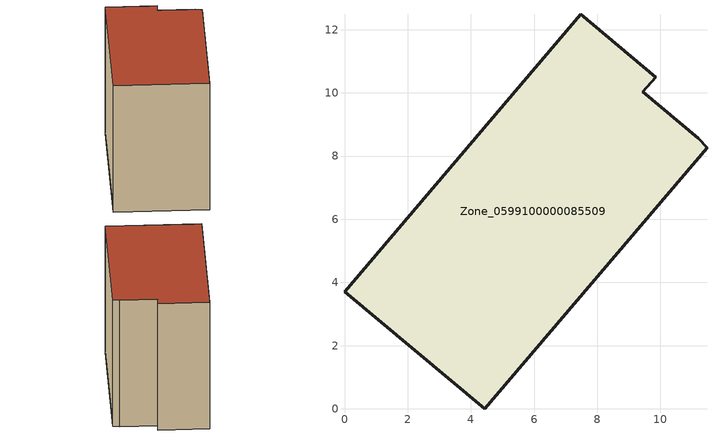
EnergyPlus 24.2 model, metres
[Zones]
Zone_0599100000085509
 floor ground (C_G): 9.45,10.03 11.19,8.57 11.47,8.26 4.44,0 0,3.71 7.48,12.49 9.86,10.5 z0
 wall outside (C_F): 7.48,12.49 0,3.71 4.44,0 11.47,8.26 11.19,8.57 9.45,10.03 9.86,10.5 7.48,12.49 z0:8.33
 roof outside (C_R): 11.19,8.57 9.45,10.03 9.86,10.5 7.48,12.49 0,3.71 4.44,0 11.47,8.26 z8.33
[BUILDING]
Pand.0599100000085509: North Axis=0; Terrain=City; Loads Convergence Tolerance Value=0.04; Temperature Convergence Tolerance Value=0.4; Solar Distribution=FullExterior; Maximum Number of Warmup Days=25; Minimum Number of Warmup Days=1
[Site:Location]
Rotterdam.The.Hague.AP_ZH_NLD Design_Conditions: Latitude=51.96; Longitude=4.45; Time Zone=1; Elevation=-4.5
[SITE:GROUNDTEMPERATURE:BUILDINGSURFACE]
18, 18, 18, 18, 18, 18, 18, 18, 18, 18, 18, 18
[MATERIAL] Thermal Absorptance=0.9; Solar Absorptance=0.7; Visible Absorptance=0.7
Name | Roughness | Thickness | Conductivity | Density | Specific Heat
G.TI.1946-1964 | MediumSmooth | 0.15 | 1 | 540 | 1210
F.TI.1946-1964 | Rough | 0.3 | 0.857143 | 1920 | 840
R.TI.1946-1964 | MediumRough | 0.2 | 0.277778 | 1500 | 1000
[CONSTRUCTION]
C_G: G.TI.1946-1964
C_F: F.TI.1946-1964
C_R: R.TI.1946-1964
[ZONE]
Zone_0599100000085509: Type=1; Multiplier=1; Ceiling Height=Autocalculate; Volume=Autocalculate; Floor Area=autocalculate; Part of Total Floor Area=Yes
[ZONEINFILTRATION:DESIGNFLOWRATE]
Infil_Zone_0599100000085509: Zone or ZoneList or Space or SpaceList=Zone_0599100000085509; Schedule=AlwaysOn; Design Flow Rate Calculation Method=Flow/Area; Flow Rate per Floor Area=0.003; Constant Term Coefficient=1; Temperature Term Coefficient=0; Velocity Term Coefficient=0; Velocity Squared Term Coefficient=0
[HVACTEMPLATE:ZONE:IDEALLOADSAIRSYSTEM]
Zone_0599100000085509: Maximum Heating Supply Air Temperature=50; Minimum Cooling Supply Air Temperature=13; Maximum Heating Supply Air Humidity Ratio=0.0156; Minimum Cooling Supply Air Humidity Ratio=0.0077; Heating Limit=NoLimit; Cooling Limit=NoLimit; Dehumidification Control Type=ConstantSensibleHeatRatio; Cooling Sensible Heat Ratio=0.7; Dehumidification Setpoint=60; Humidification Control Type=None; Humidification Setpoint=30; Outdoor Air Method=None; Outdoor Air Flow Rate per Person=0.00944; Outdoor Air Flow Rate per Zone Floor Area=0; Outdoor Air Flow Rate per Zone=0; Demand Controlled Ventilation Type=None; Outdoor Air Economizer Type=NoEconomizer; Heat Recovery Type=None; Sensible Heat Recovery Effectiveness=0.7; Latent Heat Recovery Effectiveness=0.65
[ZONECONTROL:THERMOSTAT]
ThermostatControl_Zone_0599100000085509: Zone or ZoneList=Zone_0599100000085509; Control Type Schedule=DualSetpointControlType; Control 1=Thermostat_Zone_0599100000085509; Temperature Difference Between Cutout And Setpoint=0
[THERMOSTATSETPOINT:DUALSETPOINT]
Thermostat_Zone_0599100000085509: Heating Setpoint Temperature Schedule=HeatingSetpoint_Zone_0599100000085509; Cooling Setpoint Temperature Schedule=CoolingSetpoint_Zone_0599100000085509
[SCHEDULE:COMPACT]
HeatingSetpoint_Zone_0599100000085509: Through: 12/31, For: AllDays, Until: 24:00, 21
CoolingSetpoint_Zone_0599100000085509: Through: 12/31, For: AllDays, Until: 24:00, 24
DualSetpointControlType: Through: 12/31, For: AllDays, Until: 24:00, 4
AlwaysOn: Through: 12/31, For: AllDays, Until: 24:00, 1
